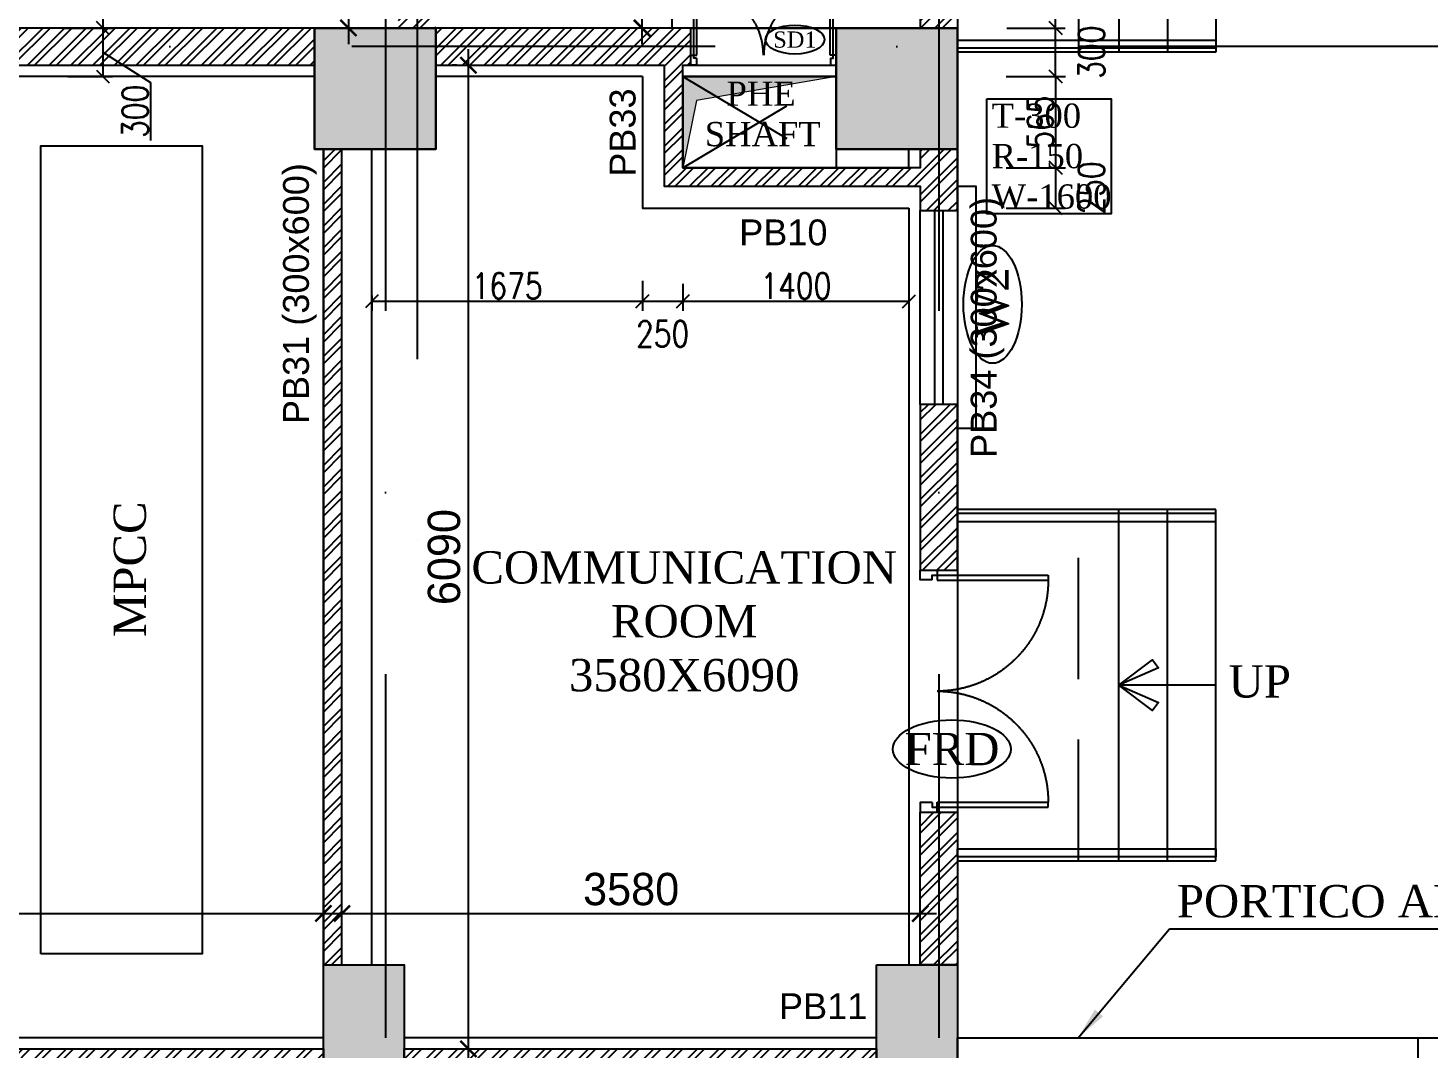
# Model space of a CAD drawing. Header units: millimetres. Extents: x 423806 to 486881, y 1786979 to 1831529.
# Drawn here: x 446377 to 455044, y 1811408 to 1817728 of the extents above; entities that cross this region are included whole.
import ezdxf

# ---------------------------------------------------------------- set-up
doc = ezdxf.new("R2010")
doc.units = ezdxf.units.MM
doc.header["$LTSCALE"] = 150
doc.header["$PDSIZE"] = 0.01
for name, pattern in [('240122--R0_INST_ FLOOR PLANS XREF$0$HIDDEN', [0.375, 0.25, -0.125]), ('DASHDOT', [1, 0.5, -0.25, 0, -0.25]), ('DASHDOTX2', [2, 1, -0.5, 0, -0.5]), ('DASHED', [0.75, 0.5, -0.25]), ('HIDDEN', [0.375, 0.25, -0.125])]:
    doc.linetypes.add(name, pattern=pattern)
doc.layers.get('0').update_dxf_attribs({"lineweight": 13})
for name, color, linetype in [('AD-ABOVE LINE', 4, 'Continuous'), ('AD-COLUMNS', 41, 'Continuous'), ('AD-D&W TAG', 4, 'Continuous'), ('AD-DIM', 7, 'Continuous'), ('AD-DIM_CHECK', 7, 'Continuous'), ('AD-DOORS', 3, 'Continuous'), ('AD-GRID', 251, 'DASHDOTX2'), ('AD-HATCH_LIGHT', 8, 'Continuous'), ('AD-RAILING', 42, 'Continuous'), ('AD-SERVICE DOORS', 34, 'Continuous'), ('AD-SILL', 252, 'Continuous'), ('AD-STAIRCASE', 1, 'Continuous'), ('AD-WALL', 7, 'Continuous'), ('AD-WALL HATCH', 252, 'Continuous'), ('AD-WINDOWS', 5, 'Continuous'), ('PLINES', 4, 'Continuous')]:
    doc.layers.add(name, color=color, linetype=linetype)
for name, color, linetype, lineweight in [('AD-REFERENCE LINE', 253, 'Continuous', 25), ('AD-TEXT', 7, 'Continuous', 25), ('BEAM HIDDEN', 8, 'DASHED', 25), ('BEAMS', 53, 'Continuous', 25), ('COL', 141, 'Continuous', 25), ('DIM', 7, 'Continuous', 13), ('filling', 254, 'Continuous', 0), ('GRID', 8, 'DASHDOT', 9), ('OPEN', 8, 'Continuous', 5), ('TEXT', 7, 'Continuous', 13)]:
    doc.layers.add(name, color=color, linetype=linetype, lineweight=lineweight)
doc.styles.add('240122--R0_INST_ FLOOR PLANS XREF$0$Scale M 200', font='times.ttf', dxfattribs={"height": 200})
doc.styles.add('Arial', font='arial.ttf')
doc.styles.add('RS', font='romans.shx', dxfattribs={"width": 0.8})
doc.dimstyles.new('D100', dxfattribs={"dimtxt": 160, "dimasz": 80, "dimexe": 60, "dimexo": 50, "dimgap": 15, "dimtad": 1, "dimdec": 0, "dimzin": 0, "dimdsep": 46, "dimtxsty": 'RS', "dimblk": 'OBLIQUE', "dimcen": 1, "dimclrd": 33, "dimclre": 33, "dimclrt": 7, "dimadec": 0, "dimazin": 0, "dimtfac": 1, "dimtdec": 0, "dimtmove": 2, "dimatfit": 3, "dimfxl": 125, "dimtolj": 1, "dimtzin": 0, "dimarcsym": 1})
doc.dimstyles.new('Scale 100', dxfattribs={"dimtxt": 200, "dimasz": 100, "dimexe": 100, "dimexo": 100, "dimgap": 50, "dimtad": 1, "dimdec": 0, "dimrnd": 5, "dimzin": 0, "dimdsep": 46, "dimtxsty": 'Standard', "dimblk": 'ARCHTICK', "dimcen": 0, "dimdle": 100, "dimclrd": 252, "dimclre": 252, "dimclrt": 256, "dimadec": 0, "dimazin": 0, "dimtfac": 1, "dimtdec": 0, "dimtofl": 0, "dimtmove": 1, "dimatfit": 3, "dimfxl": 0.18, "dimtolj": 1, "dimtzin": 0, "dimarcsym": 0})

# ---------------------------------------------------------------- blocks, each defined once
blk = doc.blocks.new('_Oblique')
at = {"color": 0, "linetype": 'ByBlock', "lineweight": -2}
blk.add_line((-0.5, -0.5), (0.5, 0.5), dxfattribs=at)
blk = doc.blocks.new('*D122')
at = {"layer": 'Defpoints', "color": 0, "transparency": 16777216}
for p in [(446525.7, 1819327.9), (446737.8, 1817727.9), (446840.8, 1817727.9)]:
    blk.add_point(p, dxfattribs=at)
at = {"layer": 'DIM', "color": 33, "lineweight": -2, "transparency": 16777216}
for p, q in [((446575.7, 1819327.9), (446900.8, 1819327.9)), ((446840.8, 1819327.9), (446840.8, 1817727.9)), ((446787.8, 1817727.9), (446900.8, 1817727.9))]:
    blk.add_line(p, q, dxfattribs=at)
at = {"layer": 'DIM', "color": 33, "lineweight": -2, "transparency": 16777216, "xscale": 80, "yscale": 80, "zscale": 80}
for p, rotation in [((446840.8, 1819327.9), 90), ((446840.8, 1817727.9), 270)]:
    blk.add_blockref('_Oblique', p, dxfattribs=dict(at, rotation=rotation))
at = {"layer": 'DIM', "color": 7, "transparency": 16777216, "insert": (446745.8, 1818527.9), "char_height": 160, "attachment_point": 5, "rotation": 90, "style": 'RS'}
blk.add_mtext('\\A1;1600', dxfattribs=at)
blk = doc.blocks.new('*D123')
at = {"layer": 'Defpoints', "color": 0, "transparency": 16777216}
for p in [(446545.6, 1817727.9), (446573.2, 1817427.9), (446840.8, 1817427.9)]:
    blk.add_point(p, dxfattribs=at)
at = {"layer": 'DIM', "color": 33, "lineweight": -2, "transparency": 16777216}
for p, q in [((446595.6, 1817727.9), (446900.8, 1817727.9)), ((446840.8, 1817727.9), (446840.8, 1817427.9)), ((446840.8, 1817577.9), (447135.7, 1817391.4)), ((446623.2, 1817427.9), (446900.8, 1817427.9)), ((447135.7, 1817391.4), (447135.7, 1817032.3))]:
    blk.add_line(p, q, dxfattribs=at)
at = {"layer": 'DIM', "color": 33, "lineweight": -2, "transparency": 16777216, "xscale": 80, "yscale": 80, "zscale": 80}
for p, rotation in [((446840.8, 1817727.9), 90), ((446840.8, 1817427.9), 270)]:
    blk.add_blockref('_Oblique', p, dxfattribs=dict(at, rotation=rotation))
at = {"layer": 'DIM', "color": 7, "transparency": 16777216, "insert": (447040.7, 1817211.9), "char_height": 160, "attachment_point": 5, "rotation": 90, "style": 'RS'}
blk.add_mtext('\\A1;300', dxfattribs=at)
blk = doc.blocks.new('*D127')
at = {"layer": 'Defpoints', "color": 0, "transparency": 16777216}
for p in [(450181.1, 1816213.3), (448506.1, 1816122.5), (450181.1, 1816036.2)]:
    blk.add_point(p, dxfattribs=at)
at = {"layer": 'DIM', "color": 33, "lineweight": -2, "transparency": 16777216}
for p, q in [((450181.1, 1816163.3), (450181.1, 1815976.2)), ((448506.1, 1816072.5), (448506.1, 1815976.2)), ((448506.1, 1816036.2), (450181.1, 1816036.2))]:
    blk.add_line(p, q, dxfattribs=at)
at = {"layer": 'DIM', "color": 33, "lineweight": -2, "transparency": 16777216, "xscale": 80, "yscale": 80, "zscale": 80, "rotation": 180}
blk.add_blockref('_Oblique', (448506.1, 1816036.2), dxfattribs=at)
at = {"layer": 'DIM', "color": 33, "lineweight": -2, "transparency": 16777216, "xscale": 80, "yscale": 80, "zscale": 80}
blk.add_blockref('_Oblique', (450181.1, 1816036.2), dxfattribs=at)
at = {"layer": 'DIM', "color": 7, "transparency": 16777216, "insert": (449343.6, 1816131.2), "char_height": 160, "attachment_point": 5, "style": 'RS'}
blk.add_mtext('\\A1;1675', dxfattribs=at)
blk = doc.blocks.new('*D128')
at = {"layer": 'Defpoints', "color": 0, "transparency": 16777216}
for p in [(450181.1, 1816213.3), (450431.1, 1816194.7), (450431.1, 1816036.2)]:
    blk.add_point(p, dxfattribs=at)
at = {"layer": 'DIM', "color": 33, "lineweight": -2, "transparency": 16777216}
for p, q in [((450181.1, 1816163.3), (450181.1, 1815976.2)), ((450431.1, 1816144.7), (450431.1, 1815976.2)), ((450181.1, 1816036.2), (450431.1, 1816036.2))]:
    blk.add_line(p, q, dxfattribs=at)
at = {"layer": 'DIM', "color": 33, "lineweight": -2, "transparency": 16777216, "xscale": 80, "yscale": 80, "zscale": 80, "rotation": 180}
blk.add_blockref('_Oblique', (450181.1, 1816036.2), dxfattribs=at)
at = {"layer": 'DIM', "color": 33, "lineweight": -2, "transparency": 16777216, "xscale": 80, "yscale": 80, "zscale": 80}
blk.add_blockref('_Oblique', (450431.1, 1816036.2), dxfattribs=at)
at = {"layer": 'DIM', "color": 7, "transparency": 16777216, "insert": (450306.1, 1815834.5), "char_height": 160, "attachment_point": 5, "style": 'RS'}
blk.add_mtext('\\A1;250', dxfattribs=at)
blk = doc.blocks.new('*D129')
at = {"layer": 'Defpoints', "color": 0, "transparency": 16777216}
for p in [(451831.2, 1816274.9), (450431.1, 1816194.7), (451831.2, 1816036.2)]:
    blk.add_point(p, dxfattribs=at)
at = {"layer": 'DIM', "color": 33, "lineweight": -2, "transparency": 16777216}
for p, q in [((451831.2, 1816224.9), (451831.2, 1815976.2)), ((450431.1, 1816144.7), (450431.1, 1815976.2)), ((450431.1, 1816036.2), (451831.2, 1816036.2))]:
    blk.add_line(p, q, dxfattribs=at)
at = {"layer": 'DIM', "color": 33, "lineweight": -2, "transparency": 16777216, "xscale": 80, "yscale": 80, "zscale": 80, "rotation": 180}
blk.add_blockref('_Oblique', (450431.1, 1816036.2), dxfattribs=at)
at = {"layer": 'DIM', "color": 33, "lineweight": -2, "transparency": 16777216, "xscale": 80, "yscale": 80, "zscale": 80}
blk.add_blockref('_Oblique', (451831.2, 1816036.2), dxfattribs=at)
at = {"layer": 'DIM', "color": 7, "transparency": 16777216, "insert": (451131.2, 1816131.2), "char_height": 160, "attachment_point": 5, "style": 'RS'}
blk.add_mtext('\\A1;1400', dxfattribs=at)
blk = doc.blocks.new('*D130')
at = {"layer": 'Defpoints', "color": 0, "transparency": 16777216}
for p in [(452382.2, 1816862.9), (452739.4, 1816862.9), (452382.2, 1816612.9)]:
    blk.add_point(p, dxfattribs=at)
at = {"layer": 'DIM', "color": 33, "lineweight": -2, "transparency": 16777216}
for p, q in [((452432.2, 1816862.9), (452799.4, 1816862.9)), ((452739.4, 1816612.9), (452739.4, 1816862.9)), ((452432.2, 1816612.9), (452799.4, 1816612.9))]:
    blk.add_line(p, q, dxfattribs=at)
at = {"layer": 'DIM', "color": 33, "lineweight": -2, "transparency": 16777216, "xscale": 80, "yscale": 80, "zscale": 80}
for p, rotation in [((452739.4, 1816862.9), 90), ((452739.4, 1816612.9), 270)]:
    blk.add_blockref('_Oblique', p, dxfattribs=dict(at, rotation=rotation))
at = {"layer": 'DIM', "color": 7, "transparency": 16777216, "insert": (452961.4, 1816737.9), "char_height": 160, "attachment_point": 5, "rotation": 90, "style": 'RS'}
blk.add_mtext('\\A1;250', dxfattribs=at)
blk = doc.blocks.new('*D131')
at = {"layer": 'Defpoints', "color": 0, "transparency": 16777216}
for p in [(452381.9, 1817427.9), (452739.4, 1817427.9), (452382.2, 1816862.9)]:
    blk.add_point(p, dxfattribs=at)
at = {"layer": 'DIM', "color": 33, "lineweight": -2, "transparency": 16777216}
for p, q in [((452431.9, 1817427.9), (452799.4, 1817427.9)), ((452739.4, 1816862.9), (452739.4, 1817427.9)), ((452432.2, 1816862.9), (452799.4, 1816862.9))]:
    blk.add_line(p, q, dxfattribs=at)
at = {"layer": 'DIM', "color": 33, "lineweight": -2, "transparency": 16777216, "xscale": 80, "yscale": 80, "zscale": 80}
for p, rotation in [((452739.4, 1817427.9), 90), ((452739.4, 1816862.9), 270)]:
    blk.add_blockref('_Oblique', p, dxfattribs=dict(at, rotation=rotation))
at = {"layer": 'DIM', "color": 7, "transparency": 16777216, "insert": (452644.4, 1817145.4), "char_height": 160, "attachment_point": 5, "rotation": 90, "style": 'RS'}
blk.add_mtext('\\A1;565', dxfattribs=at)
blk = doc.blocks.new('*D132')
at = {"layer": 'Defpoints', "color": 0, "transparency": 16777216}
for p in [(452387.1, 1817727.9), (452739.1, 1817727.9), (452468.2, 1817427.9)]:
    blk.add_point(p, dxfattribs=at)
at = {"layer": 'DIM', "color": 33, "lineweight": -2, "transparency": 16777216}
for p, q in [((452437.1, 1817727.9), (452799.1, 1817727.9)), ((452739.1, 1817427.9), (452739.1, 1817727.9)), ((452518.2, 1817427.9), (452799.1, 1817427.9))]:
    blk.add_line(p, q, dxfattribs=at)
at = {"layer": 'DIM', "color": 33, "lineweight": -2, "transparency": 16777216, "xscale": 80, "yscale": 80, "zscale": 80}
for p, rotation in [((452739.1, 1817727.9), 90), ((452739.1, 1817427.9), 270)]:
    blk.add_blockref('_Oblique', p, dxfattribs=dict(at, rotation=rotation))
at = {"layer": 'DIM', "color": 7, "transparency": 16777216, "insert": (452961.1, 1817577.9), "char_height": 160, "attachment_point": 5, "rotation": 90, "style": 'RS'}
blk.add_mtext('\\A1;300', dxfattribs=at)
blk = doc.blocks.new('*D133')
at = {"layer": 'Defpoints', "color": 0, "transparency": 16777216}
for p in [(452474.4, 1818977.9), (452739.1, 1818977.9), (452387.1, 1817727.9)]:
    blk.add_point(p, dxfattribs=at)
at = {"layer": 'DIM', "color": 33, "lineweight": -2, "transparency": 16777216}
for p, q in [((452524.4, 1818977.9), (452799.1, 1818977.9)), ((452739.1, 1817727.9), (452739.1, 1818977.9)), ((452437.1, 1817727.9), (452799.1, 1817727.9))]:
    blk.add_line(p, q, dxfattribs=at)
at = {"layer": 'DIM', "color": 33, "lineweight": -2, "transparency": 16777216, "xscale": 80, "yscale": 80, "zscale": 80}
for p, rotation in [((452739.1, 1818977.9), 90), ((452739.1, 1817727.9), 270)]:
    blk.add_blockref('_Oblique', p, dxfattribs=dict(at, rotation=rotation))
at = {"layer": 'DIM', "color": 7, "transparency": 16777216, "insert": (452644.1, 1818352.9), "char_height": 160, "attachment_point": 5, "rotation": 90, "style": 'RS'}
blk.add_mtext('\\A1;1250', dxfattribs=at)
blk = doc.blocks.new('A$Ce04e376f')
at = {"layer": 'filling'}
h = blk.add_hatch(color=254, dxfattribs=at)
h.dxf.hatch_style = 1
h.paths.add_polyline_path([(0, 0), (500, 0), (500, -750), (0, -750)])
h.paths.add_polyline_path([(16020, -7250), (16020, -6500), (16770, -6500), (16770, -7250)])
h.paths.add_polyline_path([(0, -13050), (0, -12550), (750, -12550), (750, -13050)])
h.paths.add_polyline_path([(0, -16425), (0, -15925), (750, -15925), (750, -16425)])
h.paths.add_polyline_path([(10625, -20100), (10625, -19500), (11375, -19500), (11375, -20100)])
h.paths.add_polyline_path([(11125, -30000), (10625, -30000), (10625, -29250), (11125, -29250)])
h = blk.add_hatch(color=254, dxfattribs=at)
h.dxf.hatch_style = 1
h.paths.add_polyline_path([(16675, -29250), (16675, -30000), (16075, -30000), (16075, -29250)])
h.paths.add_polyline_path([(19500.2, -29250), (20000.2, -29250), (20000.2, -30000), (19500.2, -30000)])
h.paths.add_polyline_path([(0, -29250), (500, -29250), (500, -30000), (0, -30000)])
h.paths.add_polyline_path([(15975, -19500), (16575, -19500), (16575, -20250), (15975, -20250)])
h.paths.add_polyline_path([(19500, -19500), (20000, -19500), (20000, -20250), (19500, -20250)])
h.paths.add_polyline_path([(6600, -15675), (7100, -15675), (7100, -16425), (6600, -16425)])
h.paths.add_polyline_path([(6350, -13050), (6350, -12550), (7100, -12550), (7100, -13050)])
h.paths.add_polyline_path([(10625, -13050), (10625, -12550), (11375, -12550), (11375, -13050)])
h.paths.add_polyline_path([(16075, -12300), (16575, -12300), (16575, -13050), (16075, -13050)])
h.paths.add_polyline_path([(19500, -12300), (20000, -12300), (20000, -13050), (19500, -13050)])
h.paths.add_polyline_path([(0, -6500), (500, -6500), (500, -7250), (0, -7250)])
h.paths.add_polyline_path([(6600, -6500), (7100, -6500), (7100, -7250), (6600, -7250)])
h.paths.add_polyline_path([(10625, -6500.4), (11375, -6500.4), (11375, -7250.4), (10625, -7250.4)])
h.paths.add_polyline_path([(19250, -6500), (20000, -6500), (20000, -7250), (19250, -7250)])
h.paths.add_polyline_path([(16020, -750), (16020, 0), (16770, 0), (16770, -750)])
h.paths.add_polyline_path([(19250, -500), (19250, 0), (20000, 0), (20000, -500)])
h.paths.add_polyline_path([(10625, -500.4), (10625, -0.4), (11375, -0.4), (11375, -500.4)])
h.paths.add_polyline_path([(6350.2, -500), (6350.2, 0), (7100.2, 0), (7100.2, -500)])
at = {"layer": 'COL'}
for points in [[(16020, -6500), (16770, -6500), (16770, -7250), (16020, -7250)], [(19250, -6500), (20000, -6500), (20000, -7250), (19250, -7250), (19250, -6500)]]:
    blk.add_lwpolyline(points, close=True, dxfattribs=at)
for points in [[(16075, -12300), (16575, -12300), (16575, -13050), (16075, -13050), (16075, -12300)], [(19500, -12300), (20000, -12300), (20000, -13050), (19500, -13050), (19500, -12300)]]:
    blk.add_lwpolyline(points, dxfattribs=at)
blk = doc.blocks.new('_ArchTick')
at = {"color": 0, "linetype": 'ByBlock', "const_width": 0.15}
blk.add_lwpolyline([(-0.5, -0.5), (0.5, 0.5)], dxfattribs=at)
blk = doc.blocks.new('*D290')
at = {"layer": 'AD-DIM_CHECK', "color": 252, "lineweight": -2, "transparency": 16777216}
for p, q in [((442011.1, 1811507.9), (442011.1, 1812346.7)), ((448206.1, 1812027.9), (448206.1, 1812346.7)), ((441911.1, 1812246.7), (448306.1, 1812246.7))]:
    blk.add_line(p, q, dxfattribs=at)
at = {"layer": 'Defpoints', "color": 0, "transparency": 16777216}
for p in [(448206.1, 1812246.7), (448206.1, 1811927.9), (442011.1, 1811407.9)]:
    blk.add_point(p, dxfattribs=at)
at = {"layer": 'AD-DIM_CHECK', "color": 252, "lineweight": -2, "transparency": 16777216, "xscale": 100, "yscale": 100, "zscale": 100, "rotation": 180}
blk.add_blockref('_ArchTick', (442011.1, 1812246.7), dxfattribs=at)
at = {"layer": 'AD-DIM_CHECK', "color": 252, "lineweight": -2, "transparency": 16777216, "xscale": 100, "yscale": 100, "zscale": 100}
blk.add_blockref('_ArchTick', (448206.1, 1812246.7), dxfattribs=at)
at = {"layer": 'AD-DIM_CHECK', "transparency": 16777216, "insert": (445108.6, 1812396.7), "char_height": 200, "attachment_point": 5}
blk.add_mtext('\\A1;6195', dxfattribs=at)
blk = doc.blocks.new('*D294')
at = {"layer": 'AD-DIM_CHECK', "color": 252, "lineweight": -2, "transparency": 16777216}
for p, q in [((450178.4, 1819327.9), (450178.4, 1817627.9)), ((450301.1, 1819227.9), (450078.4, 1819227.9)), ((450301.1, 1817727.9), (450078.4, 1817727.9))]:
    blk.add_line(p, q, dxfattribs=at)
at = {"layer": 'Defpoints', "color": 0, "transparency": 16777216}
for p in [(450401.1, 1819227.9), (450178.4, 1817727.9), (450401.1, 1817727.9)]:
    blk.add_point(p, dxfattribs=at)
at = {"layer": 'AD-DIM_CHECK', "color": 252, "lineweight": -2, "transparency": 16777216, "xscale": 100, "yscale": 100, "zscale": 100}
for p, rotation in [((450178.4, 1819227.9), 90), ((450178.4, 1817727.9), 270)]:
    blk.add_blockref('_ArchTick', p, dxfattribs=dict(at, rotation=rotation))
at = {"layer": 'AD-DIM_CHECK', "transparency": 16777216, "insert": (450028.4, 1818477.9), "char_height": 200, "attachment_point": 5, "rotation": 90}
blk.add_mtext('\\A1;1500', dxfattribs=at)
blk = doc.blocks.new('*D303')
at = {"layer": 'AD-DIM_CHECK', "color": 252, "lineweight": -2, "transparency": 16777216}
for p, q in [((448361.0017, 1819427.902), (448361.0017, 1817627.902)), ((448571.131, 1819327.902), (448261.0017, 1819327.902)), ((448481.131, 1817727.902), (448261.0017, 1817727.902))]:
    blk.add_line(p, q, dxfattribs=at)
at = {"layer": 'Defpoints', "color": 0, "transparency": 16777216}
for p in [(448671.131, 1819327.902), (448361.0017, 1817727.902), (448581.131, 1817727.902)]:
    blk.add_point(p, dxfattribs=at)
at = {"layer": 'AD-DIM_CHECK', "color": 252, "lineweight": -2, "transparency": 16777216, "xscale": 100, "yscale": 100, "zscale": 100}
for p, rotation in [((448361.0017, 1819327.902), 90), ((448361.0017, 1817727.902), 270)]:
    blk.add_blockref('_ArchTick', p, dxfattribs=dict(at, rotation=rotation))
at = {"layer": 'AD-DIM_CHECK', "transparency": 16777216, "insert": (448211.0017, 1818527.902), "char_height": 200, "attachment_point": 5, "rotation": 90}
blk.add_mtext('\\A1;1600', dxfattribs=at)
blk = doc.blocks.new('A$Caecd233a')
at = {"layer": 'AD-REFERENCE LINE', "ltscale": 20}
blk.add_lwpolyline([(-150, 230), (-150, 345), (1350, 345), (1350, 230)], dxfattribs=at)
at = {"layer": 'AD-SILL'}
for p, q in [((0, 230), (1200, 230)), ((1200, 0), (0, 0))]:
    blk.add_line(p, q, dxfattribs=at)
at = {"layer": 'AD-WINDOWS'}
for p, q in [((0, 140), (1200, 140)), ((1200, 90), (0, 90))]:
    blk.add_line(p, q, dxfattribs=at)
blk = doc.blocks.new('A$Cb9123678')
at = {"layer": 'AD-D&W TAG'}
blk.add_ellipse((0, 0), major_axis=(-365, 0), ratio=0.493341, dxfattribs=at)
at = {"layer": 'AD-D&W TAG', "transparency": 33554687, "insert": (-152.3, 100.2), "char_height": 200, "width": 326.874, "attachment_point": 1, "style": '240122--R0_INST_ FLOOR PLANS XREF$0$Scale M 200'}
blk.add_mtext('\\A1;\\pxqc;W2', dxfattribs=at)
blk = doc.blocks.new('A$C58b69e9c')
at = {"layer": 'AD-D&W TAG'}
blk.add_ellipse((0, 0), major_axis=(-365, 0), ratio=0.493341, dxfattribs=at)
at = {"layer": 'AD-D&W TAG', "transparency": 33554687, "insert": (-162.2, 100.2), "char_height": 200, "width": 326.874, "attachment_point": 1, "style": '240122--R0_INST_ FLOOR PLANS XREF$0$Scale M 200'}
blk.add_mtext('\\A1;\\pxqc;FRD', dxfattribs=at)
blk = doc.blocks.new('A$C78372269')
at = {"layer": 'AD-DOORS'}
for p, q in [((31.5, 73.5), (31.5, 792)), ((31.5, 792), (63, 792)), ((63, 105), (63, 792)), ((1437, 105), (1437, 792)), ((1468.5, 792), (1437, 792)), ((1468.5, 73.5), (1468.5, 792)), ((31.5, 105), (63, 105)), ((1468.5, 105), (1437, 105))]:
    blk.add_line(p, q, dxfattribs=at)
for points in [[(0, 105), (31.5, 105)], [(60.4, 73.5), (60.4, 0), (0, 0), (0, 105)], [(60.4, 73.5), (31.5, 73.5), (31.5, 105)], [(1439.6, 73.5), (1439.6, 0), (1500, 0), (1500, 105)], [(1439.6, 73.5), (1468.5, 73.5), (1468.5, 105)], [(1500, 105), (1468.5, 105)]]:
    blk.add_lwpolyline(points, dxfattribs=at)
at = {"layer": 'AD-DOORS', "linetype": '240122--R0_INST_ FLOOR PLANS XREF$0$HIDDEN', "ltscale": 350}
for centre, start, end in [((63, 105), 0, 90), ((1437, 105), 90, 180)]:
    blk.add_arc(centre, 687, start, end, dxfattribs=at)
blk = doc.blocks.new('*D369')
at = {"layer": 'AD-DIM', "color": 252, "lineweight": -2, "ltscale": 25, "transparency": 16777216}
for p, q in [((448321.1, 1812027.9), (448321.1, 1812346.7)), ((451901.1, 1812027.9), (451901.1, 1812346.7)), ((448221.1, 1812246.7), (452001.1, 1812246.7))]:
    blk.add_line(p, q, dxfattribs=at)
at = {"layer": 'Defpoints', "color": 0, "ltscale": 25, "transparency": 16777216}
for p in [(451901.1, 1812246.7), (448321.1, 1811927.9), (451901.1, 1811927.9)]:
    blk.add_point(p, dxfattribs=at)
at = {"layer": 'AD-DIM', "color": 252, "lineweight": -2, "ltscale": 25, "transparency": 16777216, "xscale": 100, "yscale": 100, "zscale": 100, "rotation": 180}
blk.add_blockref('_ArchTick', (448321.1, 1812246.7), dxfattribs=at)
at = {"layer": 'AD-DIM', "color": 252, "lineweight": -2, "ltscale": 25, "transparency": 16777216, "xscale": 100, "yscale": 100, "zscale": 100}
blk.add_blockref('_ArchTick', (451901.1, 1812246.7), dxfattribs=at)
at = {"layer": 'AD-DIM', "ltscale": 25, "transparency": 16777216, "insert": (450111.1, 1812396.7), "char_height": 200, "attachment_point": 5}
blk.add_mtext('\\A1;3580', dxfattribs=at)
blk = doc.blocks.new('*D362')
at = {"layer": 'AD-DIM', "color": 252, "lineweight": -2, "ltscale": 25, "transparency": 16777216}
for p, q in [((449103.7, 1811307.9), (449103.7, 1817597.9)), ((449032.7, 1817497.9), (449003.7, 1817497.9)), ((449037.7, 1811407.9), (449203.7, 1811407.9))]:
    blk.add_line(p, q, dxfattribs=at)
at = {"layer": 'Defpoints', "color": 0, "ltscale": 25, "transparency": 16777216}
for p in [(449103.7, 1817497.9), (449132.7, 1817497.9), (448937.7, 1811407.9)]:
    blk.add_point(p, dxfattribs=at)
at = {"layer": 'AD-DIM', "color": 252, "lineweight": -2, "ltscale": 25, "transparency": 16777216, "xscale": 100, "yscale": 100, "zscale": 100}
for p, rotation in [((449103.7, 1817497.9), 90), ((449103.7, 1811407.9), 270)]:
    blk.add_blockref('_ArchTick', p, dxfattribs=dict(at, rotation=rotation))
at = {"layer": 'AD-DIM', "ltscale": 25, "transparency": 16777216, "insert": (448953.7, 1814452.9), "char_height": 200, "attachment_point": 5, "rotation": 90}
blk.add_mtext('\\A1;6090', dxfattribs=at)
blk = doc.blocks.new('A$Cb7150baa')
at = {"layer": 'AD-DOORS'}
for p, q in [((18.4, 43), (18.4, 473.4)), ((18.4, 473.4), (36.8, 473.4)), ((36.8, 61.4), (36.8, 473.4)), ((863.2, 61.4), (863.2, 473.4)), ((881.6, 473.4), (863.2, 473.4)), ((881.6, 43), (881.6, 473.4)), ((18.4, 61.4), (36.8, 61.4)), ((881.6, 61.4), (863.2, 61.4))]:
    blk.add_line(p, q, dxfattribs=at)
for points in [[(0, 61.4), (18.4, 61.4)], [(35.3, 43), (35.3, 0), (0, 0), (0, 61.4)], [(35.3, 43), (18.4, 43), (18.4, 61.4)], [(864.7, 43), (864.7, 0), (900, 0), (900, 61.4)], [(864.7, 43), (881.6, 43), (881.6, 61.4)], [(900, 61.4), (881.6, 61.4)]]:
    blk.add_lwpolyline(points, dxfattribs=at)
at = {"layer": 'AD-DOORS', "linetype": '240122--R0_INST_ FLOOR PLANS XREF$0$HIDDEN', "ltscale": 350}
for centre, start, end in [((36.8, 61.4), 360, 90), ((863.2, 61.4), 90, 180)]:
    blk.add_arc(centre, 412, start, end, dxfattribs=at)
blk = doc.blocks.new('A$Cb643631e')
at = {"layer": 'AD-D&W TAG'}
blk.add_ellipse((0, 0), major_axis=(-182.5, 0), ratio=0.493341, dxfattribs=at)
at = {"layer": 'AD-D&W TAG', "transparency": 33554687, "insert": (-135.6, 50.1), "char_height": 100, "width": 270.07, "attachment_point": 1, "style": '240122--R0_INST_ FLOOR PLANS XREF$0$Scale M 200'}
blk.add_mtext('\\A1;\\pxqc;SD1', dxfattribs=at)

msp = doc.modelspace()

# ---------------------------------------------------------------- hatches: boundary and pattern name
at = {"layer": 'AD-HATCH_LIGHT'}
h = msp.add_hatch(color=256, dxfattribs=at)
h.dxf.hatch_style = 1
h.paths.add_polyline_path([(448901.1, 1817727.9), (448151.1, 1817727.9), (448151.1, 1816977.9), (448901.1, 1816977.9)])
h = msp.add_hatch(color=256, dxfattribs=at)
h.dxf.hatch_style = 1
h.paths.add_polyline_path([(452131.1, 1817727.9), (451381.1, 1817727.9), (451381.1, 1816977.9), (452131.1, 1816977.9)])
h = msp.add_hatch(color=256, dxfattribs=at)
h.dxf.hatch_style = 1
h.paths.add_polyline_path([(448206.1, 1811927.9), (448706.1, 1811927.9), (448706.1, 1811177.9), (448206.1, 1811177.9)])
h = msp.add_hatch(color=256, dxfattribs=at)
h.dxf.hatch_style = 1
h.paths.add_polyline_path([(451631.1, 1811927.9), (452131.1, 1811927.9), (452131.1, 1811177.9), (451631.1, 1811177.9)])
at = {"layer": 'AD-WALL HATCH', "transparency": 33554687}
h = msp.add_hatch(dxfattribs=at)
h.set_pattern_fill('ANSI32', color=256, scale=10)
h.set_pattern_definition([(45, (415131.13, 1744227.9), (-67.35192, 67.35192), []), (45, (415176.03, 1744227.9), (-67.35192, 67.35192), [])])
h.paths.add_polyline_path([(451901.1, 1795527.9), (452131.1, 1795527.9), (452131.1, 1794977.9), (451291.8, 1794977.9), (451291.8, 1795207.9), (451901.1, 1795207.9)])
h.paths.add_polyline_path([(448321.1, 1811927.9), (448321.1, 1816977.9), (448206.1, 1816977.9), (448206.1, 1811927.9)])
h.paths.add_polyline_path([(439001.1, 1811677.9), (439231.1, 1811677.9), (439231.1, 1812027.9), (439506.1, 1812027.9), (439506.1, 1812257.9), (439001.1, 1812257.9)])
h.paths.add_polyline_path([(439001.1, 1823727.9), (439001.1, 1819327.9), (442501.1, 1819327.9), (442501.1, 1820182.9), (442271.1, 1820182.9), (442271.1, 1819557.9), (441071.1, 1819557.9), (441071.1, 1820157.9), (440956.1, 1820157.9), (440956.1, 1819557.9), (439231.1, 1819557.9), (439231.1, 1823727.9)])
h.paths.add_polyline_path([(441471.1, 1823997.9), (439831.3, 1823997.9), (439831.3, 1824227.9), (441471.1, 1824227.9)])
h.paths.add_polyline_path([(448706.1, 1799227.9), (448906.1, 1799227.9), (448906.1, 1799342.9), (448706.1, 1799342.9), (448706.1, 1802177.9), (448591.1, 1802177.9), (448591.1, 1794977.9), (449291.8, 1794977.9), (449291.8, 1795207.9), (448706.1, 1795207.9)])
h.paths.add_polyline_path([(452131.1, 1798527.9), (452131.1, 1803977.9), (451901.1, 1803977.9), (451901.1, 1799342.9), (450906.1, 1799342.9), (450906.1, 1799227.9), (451901.1, 1799227.9), (451901.1, 1798527.9)])
h.paths.add_polyline_path([(451901.1, 1811177.9), (452131.1, 1811177.9), (452131.1, 1810427.9), (451901.1, 1810427.9)])
h.paths.add_polyline_path([(451901.1, 1814372.9), (452131.1, 1814372.9), (452131.1, 1815397.9), (451901.1, 1815397.9)])
h.paths.add_polyline_path([(438581.1, 1809177.9), (439231.1, 1809177.9), (439231.1, 1808552.9), (439116.1, 1808552.9), (439116.1, 1809062.9), (438581.1, 1809062.9)])
h.paths.add_polyline_path([(446146.1, 1820752.9), (446146.1, 1819557.9), (446296.1, 1819557.9), (446296.1, 1819327.9), (446031.1, 1819327.9), (446031.1, 1820752.9), (445731.1, 1820752.9), (445731.1, 1820867.9), (446431.1, 1820867.9), (446431.1, 1821767.9), (444931.1, 1821767.9), (444931.1, 1820752.9), (444701.1, 1820752.9), (444701.1, 1821367.9), (444551.1, 1821367.9), (444551.1, 1821597.9), (444701.1, 1821597.9), (444701.1, 1823997.9), (444403.6, 1823997.9), (444403.6, 1824227.9), (446951.1, 1824227.9), (446951.1, 1823997.9), (444931.1, 1823997.9), (444931.1, 1821882.9), (446546.1, 1821882.9), (446546.1, 1820752.9)])
h.paths.add_polyline_path([(451901.1, 1812872.9), (452131.1, 1812872.9), (452131.1, 1811927.9), (451901.1, 1811927.9)])
h.paths.add_polyline_path([(448706.1, 1804727.9), (448906.1, 1804727.9), (448906.1, 1804497.9), (448706.1, 1804497.9)])
h.paths.add_polyline_path([(442871.1, 1801232.9), (442871.1, 1796107.9), (442756.1, 1796107.9), (442756.1, 1801232.9)])
h.paths.add_polyline_path([(450106.1, 1804497.9), (451631.1, 1804497.9), (451631.1, 1804727.9), (451231.1, 1804727.9), (451231.1, 1805065.4), (451001.1, 1805065.4), (451001.1, 1804727.9), (450106.1, 1804727.9)])
h.paths.add_polyline_path([(451901.1, 1809227.9), (452131.1, 1809227.9), (452131.1, 1807802.9), (451231.1, 1807802.9), (451231.1, 1807465.4), (451001.1, 1807465.4), (451001.1, 1808032.9), (451901.1, 1808032.9)])
h.paths.add_polyline_path([(436326.1, 1802997.9), (436326.1, 1803097.9), (436556.1, 1803097.9), (436556.1, 1802512.9), (436326.1, 1802512.9), (436326.1, 1802882.9), (432361.1, 1802882.9), (432361.1, 1800247.9), (432131.1, 1800247.9), (432131.1, 1803227.9), (432361.1, 1803227.9), (432361.1, 1802997.9), (434945.2, 1802997.9), (434945.2, 1803097.9), (435175.2, 1803097.9), (435175.2, 1802997.9)])
h.paths.add_polyline_path([(436326.1, 1794607.9), (436556.1, 1794607.9), (436556.1, 1794457.9), (436326.1, 1794457.9)])
h.paths.add_polyline_path([(448591.1, 1803977.9), (448706.1, 1803977.9), (448706.1, 1803377.9), (448591.1, 1803377.9)])
h.paths.add_polyline_path([(432131.1, 1807802.9), (432361.1, 1807802.9), (432361.1, 1806865.4), (432131.1, 1806865.4)])
h.paths.add_polyline_path([(443506.1, 1817727.9), (443706.1, 1817727.9), (443706.1, 1817497.9), (443506.1, 1817497.9)])
h.paths.add_polyline_path([(447296.1, 1819327.9), (448671.1, 1819327.9), (448671.1, 1818877.9), (448901.1, 1818877.9), (448901.1, 1823477.9), (448671.1, 1823477.9), (448671.1, 1821417.9), (447901.1, 1821417.9), (447901.1, 1821302.9), (448671.1, 1821302.9), (448671.1, 1819442.9), (447296.1, 1819442.9)])
h.paths.add_polyline_path([(443506.1, 1804727.9), (448106.1, 1804727.9), (448106.1, 1804612.9), (443506.1, 1804612.9)])
h.paths.add_polyline_path([(439231.1, 1804727.9), (442756.1, 1804727.9), (442756.1, 1804612.9), (439231.1, 1804612.9)])
h.paths.add_polyline_path([(445606.1, 1794457.9), (448206.1, 1794457.9), (448206.1, 1794227.9), (445606.1, 1794227.9)])
h.paths.add_polyline_path([(441306.1, 1794457.9), (442756.1, 1794457.9), (442756.1, 1794227.9), (441306.1, 1794227.9)])
h.paths.add_polyline_path([(438381.3, 1794457.9), (438481.3, 1794457.9), (438481.3, 1794227.9), (438381.3, 1794227.9)])
h.paths.add_polyline_path([(432131.1, 1796227.9), (432361.1, 1796227.9), (432361.1, 1794977.9), (432131.1, 1794977.9)])
h.paths.add_polyline_path([(432131.1, 1803827.9), (432361.1, 1803827.9), (432361.1, 1803977.9), (432131.1, 1803977.9)])
h.paths.add_polyline_path([(432131.1, 1805665.4), (432361.1, 1805665.4), (432361.1, 1804727.9), (432131.1, 1804727.9)])
h.paths.add_polyline_path([(451901.1, 1817727.9), (452131.1, 1817727.9), (452131.1, 1817877.9), (451901.1, 1817877.9)])
h.paths.add_polyline_path([(448901.1, 1817727.9), (448901.1, 1817497.9), (450316.1, 1817497.9), (450316.1, 1816747.9), (451901.1, 1816747.9), (451901.1, 1816597.9), (452131.1, 1816597.9), (452131.1, 1816977.9), (451901.1, 1816977.9), (451901.1, 1816862.9), (450431.1, 1816862.9), (450431.1, 1817497.9), (450481.1, 1817497.9), (450481.1, 1817727.9)])
h.paths.add_polyline_path([(448901.1, 1817727.9), (448901.1, 1817877.9), (448671.1, 1817877.9), (448671.1, 1817727.9)])
h.paths.add_polyline_path([(443503.7, 1811407.9), (448206.1, 1811407.9), (448206.1, 1811177.9), (443503.7, 1811177.9)])
h.paths.add_polyline_path([(448706.1, 1811407.9), (451631.1, 1811407.9), (451631.1, 1811177.9), (448706.1, 1811177.9)])
h.paths.add_polyline_path([(445206.1, 1817497.9), (448151.1, 1817497.9), (448151.1, 1817727.9), (445206.1, 1817727.9)])
h.paths.add_polyline_path([(448901.1, 1824227.9), (449541.1, 1824227.9), (449541.1, 1823997.9), (448901.1, 1823997.9)])
h.paths.add_polyline_path([(450741.1, 1823997.9), (451381.1, 1823997.9), (451381.1, 1824227.9), (450741.1, 1824227.9)])
h.paths.add_polyline_path([(452131.1, 1818877.9), (452131.1, 1823727.9), (451901.1, 1823727.9), (451901.1, 1818877.9)])
h.paths.add_polyline_path([(443803.6, 1824227.9), (443506.1, 1824227.9), (443506.1, 1823997.9), (443803.6, 1823997.9)])
h.paths.add_polyline_path([(442271.1, 1823997.9), (442071.1, 1823997.9), (442071.1, 1824227.9), (442756.1, 1824227.9), (442756.1, 1823997.9), (442501.1, 1823997.9), (442501.1, 1821597.9), (443351.1, 1821597.9), (443351.1, 1821482.9), (442501.1, 1821482.9), (442501.1, 1821182.9), (442271.1, 1821182.9)])
h.paths.add_polyline_path([(434181.3, 1794457.9), (432631.1, 1794457.9), (432631.1, 1794227.9), (434181.3, 1794227.9)])
h.paths.add_polyline_path([(432131.1, 1799047.9), (432361.1, 1799047.9), (432361.1, 1797727.9), (432131.1, 1797727.9)])
h.paths.add_polyline_path([(432631.1, 1824227.9), (434031.1, 1824227.9), (434031.1, 1823997.9), (432631.1, 1823997.9)])
h.paths.add_polyline_path([(439231.1, 1794227.9), (439231.1, 1794457.9), (439506.1, 1794457.9), (439506.1, 1794227.9)])
h.paths.add_polyline_path([(436581.3, 1794227.9), (436581.3, 1794457.9), (435981.3, 1794457.9), (435981.3, 1794227.9)])
h.paths.add_polyline_path([(443256.1, 1794227.9), (443806.1, 1794227.9), (443806.1, 1794457.9), (443256.1, 1794457.9)])
h.paths.add_polyline_path([(436556.1, 1801012.9), (436556.1, 1796107.9), (436441.1, 1796107.9), (436441.1, 1801012.9)])
h.paths.add_polyline_path([(441781.1, 1817727.9), (441781.1, 1812257.9), (441506.1, 1812257.9), (441506.1, 1812027.9), (441781.1, 1812027.9), (441781.1, 1811177.9), (442753.7, 1811177.9), (442753.7, 1811407.9), (442011.1, 1811407.9), (442011.1, 1817497.9), (442756.1, 1817497.9), (442756.1, 1817727.9)])
h.paths.add_polyline_path([(435175.2, 1804497.9), (436441.1, 1804497.9), (436441.1, 1803897.9), (436556.1, 1803897.9), (436556.1, 1804497.9), (438481.3, 1804497.9), (438481.3, 1804727.9), (432881.1, 1804727.9), (432881.1, 1804497.9), (435060.2, 1804497.9), (435060.2, 1803897.9), (435175.2, 1803897.9)])
h.paths.add_polyline_path([(435136.1, 1810677.9), (435136.1, 1811177.9), (438481.1, 1811177.9), (438481.1, 1811407.9), (432881.1, 1811407.9), (432881.1, 1811177.9), (434906.1, 1811177.9), (434906.1, 1810677.9)])
h.paths.add_polyline_path([(432581.1, 1808302.9), (432811.1, 1808302.9), (432811.1, 1811177.9), (432581.1, 1811177.9)])
h.paths.add_polyline_path([(437133.6, 1809062.9), (437416.1, 1809062.9), (437416.1, 1808032.9), (436333.6, 1808032.9), (436333.6, 1809062.9), (436533.6, 1809062.9), (436533.6, 1809177.9), (435936.1, 1809177.9), (435936.1, 1809062.9), (436218.6, 1809062.9), (436218.6, 1808032.9), (435136.1, 1808032.9), (435136.1, 1809062.9), (435336.1, 1809062.9), (435336.1, 1809177.9), (435136.1, 1809177.9), (435136.1, 1809677.9), (434906.1, 1809677.9), (434906.1, 1808032.9), (432881.1, 1808032.9), (432881.1, 1807802.9), (438731.1, 1807802.9), (438731.1, 1808032.9), (437531.1, 1808032.9), (437531.1, 1809062.9), (437681.1, 1809062.9), (437681.1, 1809177.9), (437133.6, 1809177.9)])
at = {"layer": 'OPEN'}
h = msp.add_hatch(color=254, dxfattribs=at)
h.dxf.hatch_style = 1
h.paths.add_polyline_path([(450431.1, 1816862.9), (450431.1, 1817427.9), (451381.1, 1817427.9), (450515.4, 1817279.2)])

# ---------------------------------------------------------------- linework, layer by layer
at = {"layer": 'AD-ABOVE LINE', "linetype": 'HIDDEN', "ltscale": 20}
for points in [[(452131.1, 1819177.9), (452881.1, 1819177.9), (452881.1, 1817577.9), (452131.1, 1817577.9)], [(452131.1, 1812572.9), (452881.1, 1812572.9), (452881.1, 1814747.8), (452131.1, 1814747.8)], [(452131.1, 1811477.9), (455131.1, 1811477.9), (455131.1, 1804427.9), (452131.1, 1804427.9)]]:
    msp.add_lwpolyline(points, dxfattribs=at)
at = {"layer": 'AD-COLUMNS'}
for points in [[(448901.1, 1817727.9), (448151.1, 1817727.9), (448151.1, 1816977.9), (448901.1, 1816977.9), (448901.1, 1817727.9)], [(452131.1, 1817727.9), (451381.1, 1817727.9), (451381.1, 1816977.9), (452131.1, 1816977.9), (452131.1, 1817727.9)], [(448206.1, 1811927.9), (448706.1, 1811927.9), (448706.1, 1811177.9), (448206.1, 1811177.9), (448206.1, 1811927.9)], [(451631.1, 1811927.9), (452131.1, 1811927.9), (452131.1, 1811177.9), (451631.1, 1811177.9), (451631.1, 1811927.9)]]:
    msp.add_lwpolyline(points, dxfattribs=at)
at = {"layer": 'AD-GRID', "lineweight": 25, "ltscale": 15}
for p, q in [((448591.1, 1827227.9), (448591.1, 1792227.9)), ((452016.1, 1827227.9), (452016.1, 1792227.9)), ((455131.3, 1817612.9), (429131.1, 1817612.9))]:
    msp.add_line(p, q, dxfattribs=at)
msp.add_lwpolyline([(449386.1, 1827227.9), (449386.1, 1826927.9), (448786.1, 1826927.9), (448786.1, 1813506.2)], dxfattribs=at)
at = {"layer": 'AD-RAILING'}
for points in [[(453731.1, 1817652.8), (453731.1, 1817602.9), (452131.1, 1817602.9), (452131.1, 1817652.8)], [(453731.1, 1814672.9), (453731.1, 1814722.8), (452131.1, 1814722.8), (452131.1, 1814672.9)], [(453731.1, 1812647.8), (453731.1, 1812597.9), (452131.1, 1812597.9), (452131.1, 1812647.8)]]:
    msp.add_lwpolyline(points, close=True, dxfattribs=at)
at = {"layer": 'AD-REFERENCE LINE', "linetype": 'HIDDEN', "ltscale": 20}
for points in [[(450431.1, 1817427.9), (451381.1, 1816862.9)], [(450431.1, 1816862.9), (451381.1, 1817427.9)], [(451381.1, 1816977.9), (451381.1, 1816862.9)]]:
    msp.add_lwpolyline(points, dxfattribs=at)
at = {"layer": 'AD-REFERENCE LINE'}
msp.add_lwpolyline([(454981.1, 1807917.9), (452631.1, 1807917.9), (452631.1, 1808602.9), (452131.1, 1808602.9), (452131.1, 1811477.9), (454981.1, 1811477.9)], close=True, dxfattribs=at)
at = {"layer": 'AD-SERVICE DOORS', "ltscale": 25}
msp.add_lwpolyline([(446456.1, 1811997.9), (446456.1, 1816997.9), (447456.1, 1816997.9), (447456.1, 1811997.9)], close=True, dxfattribs=at)
at = {"layer": 'AD-SILL'}
for points in [[(450481.1, 1817727.9), (451381.1, 1817727.9)], [(450481.1, 1817497.9), (451381.1, 1817497.9)], [(450431.1, 1817427.9), (451381.1, 1817427.9)]]:
    msp.add_lwpolyline(points, dxfattribs=at)
at = {"layer": 'AD-STAIRCASE'}
for points in [[(453131.1, 1819177.9), (453131.1, 1817577.9)], [(453431.1, 1819177.9), (453431.1, 1817577.9)], [(453731.1, 1819177.9), (453731.1, 1817577.9)], [(453731.1, 1817577.9), (452131.1, 1817577.9)], [(453731.1, 1814747.8), (452131.1, 1814747.8)], [(453131.1, 1812572.9), (453131.1, 1814747.8)], [(453431.1, 1812572.9), (453431.1, 1814747.8)], [(453731.1, 1812572.9), (453731.1, 1814747.8)], [(452131.1, 1812572.9), (453731.1, 1812572.9)]]:
    msp.add_lwpolyline(points, dxfattribs=at)
at = {"layer": 'AD-TEXT', "transparency": 33554687}
msp.add_lwpolyline([(452312.8, 1817290.1), (453082.1, 1817290.1), (453082.1, 1816576.7), (452312.8, 1816576.7)], close=True, dxfattribs=at)
msp.add_lwpolyline([(453731.1, 1813660.4), (453131.1, 1813660.4), (453339.3, 1813817.1), (453376.3, 1813767.8), (453131.1, 1813660.4), (453376.3, 1813552.9), (453339.3, 1813503.6), (453131.1, 1813660.4)], dxfattribs=at)
at = {"layer": 'AD-WALL'}
for points in [[(445206.1, 1817497.9), (448151.1, 1817497.9), (448151.1, 1817727.9), (445206.1, 1817727.9)], [(448901.1, 1817727.9), (448901.1, 1817497.9), (450316.1, 1817497.9), (450316.1, 1816747.9), (451901.1, 1816747.9), (451901.1, 1816597.9), (452131.1, 1816597.9), (452131.1, 1816977.9), (451901.1, 1816977.9), (451901.1, 1816862.9), (450431.1, 1816862.9), (450431.1, 1817497.9), (450481.1, 1817497.9), (450481.1, 1817727.9)], [(448321.1, 1811927.9), (448321.1, 1816977.9), (448206.1, 1816977.9), (448206.1, 1811927.9)], [(451901.1, 1814372.9), (452131.1, 1814372.9), (452131.1, 1815397.9), (451901.1, 1815397.9)], [(451901.1, 1812872.9), (452131.1, 1812872.9), (452131.1, 1811927.9), (451901.1, 1811927.9)], [(443503.7, 1811407.9), (448206.1, 1811407.9), (448206.1, 1811177.9), (443503.7, 1811177.9)], [(448706.1, 1811407.9), (451631.1, 1811407.9), (451631.1, 1811177.9), (448706.1, 1811177.9)]]:
    msp.add_lwpolyline(points, close=True, dxfattribs=at)
at = {"layer": 'BEAM HIDDEN', "ltscale": 5}
msp.add_lwpolyline([(450366.1, 1817727.9), (450366.1, 1819127.9)], dxfattribs=at)
at = {"layer": 'BEAMS', "color": 2}
for p, q in [((452131.1, 1823727.9), (452131.2, 1817727.9)), ((451901.2, 1818977.9), (451901.2, 1817727.9))]:
    msp.add_line(p, q, dxfattribs=at)
at = {"layer": 'BEAMS'}
for p, q in [((448151.1, 1817727.9), (443506.1, 1817727.9)), ((451381.1, 1817727.9), (448901.1, 1817727.9)), ((448151.1, 1817427.9), (443506.1, 1817427.9)), ((450181.1, 1817427.9), (448901.1, 1817427.9)), ((451381.1, 1817427.9), (450431.1, 1817427.9)), ((448206.1, 1811927.9), (448206.1, 1816977.9)), ((448506.1, 1811927.9), (448506.1, 1816977.9)), ((451831.2, 1816862.9), (451831.2, 1816977.9)), ((452131.1, 1816977.9), (452131.2, 1811927.9)), ((451831.2, 1816612.9), (451831.2, 1811927.9)), ((448206.1, 1811477.9), (443503.7, 1811477.9)), ((451631.1, 1811477.9), (448706.1, 1811477.9))]:
    msp.add_line(p, q, dxfattribs=at)
at = {"layer": 'BEAMS', "color": 1}
for points in [[(450181.1, 1817427.9), (450181.1, 1816612.9), (451831.2, 1816612.9)], [(450431.1, 1817427.9), (450431.1, 1816862.9), (451381.1, 1816862.9)], [(451381.1, 1816977.9), (451381.1, 1816862.9)], [(451831.2, 1816997.9), (451831.2, 1816997.9)], [(451381.1, 1816862.9), (451831.2, 1816862.9)]]:
    msp.add_lwpolyline(points, dxfattribs=at)
at = {"layer": 'OPEN', "color": 1}
msp.add_lwpolyline([(450431.1, 1816862.9), (450431.1, 1817427.9), (451381.1, 1817427.9), (450515.4, 1817279.2), (450431.1, 1816862.9)], dxfattribs=at)

# ---------------------------------------------------------------- block references
at = {"xscale": -1, "rotation": 270}
msp.add_blockref('A$C78372269', (451901.1, 1812872.9), dxfattribs=at)
at = {"layer": 'AD-DIM', "ltscale": 25}
msp.add_blockref('A$Cb643631e', (451125.6, 1817656.2), dxfattribs=at)
at = {"layer": 'AD-SILL'}
msp.add_blockref('A$C58b69e9c', (452096.4, 1813264.7), dxfattribs=at)
at = {"layer": 'AD-WALL', "rotation": 90.00000000000003}
msp.add_blockref('A$Cb9123678', (452348.9, 1816017.3), dxfattribs=at)
at = {"layer": 'AD-WINDOWS', "rotation": 270}
msp.add_blockref('A$Caecd233a', (451901.1, 1816597.9), dxfattribs=at)
at = {"layer": 'GRID', "ltscale": 4}
msp.add_blockref('A$Ce04e376f', (432131.1, 1824227.9), dxfattribs=at)
at = {"layer": 'PLINES', "ltscale": 25}
msp.add_blockref('A$Cb7150baa', (450481.1, 1817497.9), dxfattribs=at)

# ---------------------------------------------------------------- texts
at = {"layer": 'AD-TEXT', "transparency": 33554687, "style": '240122--R0_INST_ FLOOR PLANS XREF$0$Scale M 200'}
msp.add_text('MPCC', height=200, rotation=90, dxfattribs=at).set_placement((447106.9, 1813958))
for s, insert, char_height, width, attachment_point in [('\\A1;\\pxqc;PHE \\P\\pq*;SHAFT', (450566.8, 1817396.4), 150, 697.535, 1), ('\\A1;\\pxql;T-300\\PR-150\\PW-1600', (452342.8, 1817260.1), 150, 719.38, 1), ('\\A1;\\pxqc;COMMUNICATION ROOM\\P3580X6090', (449152.9, 1814489.2), 200, 2573.593, 1), ('\\A1;\\pxqc;UP', (453818.4, 1813580.4), 200, 369.123, 7), ('\\A1;\\pxqc;PORTICO ABOVE', (453518.8, 1812422.9), 200, 2349.657, 1)]:
    msp.add_mtext(s, dxfattribs=dict(at, insert=insert, char_height=char_height, width=width, attachment_point=attachment_point))
at = {"layer": 'TEXT', "style": 'Arial'}
for s, p in [('PB33', (450138.4, 1816806.9)), ('PB31 (300x600)', (448116.3, 1815276.2)), ('PB34 (300x600)', (452373.7, 1815066.9))]:
    msp.add_text(s, height=160, rotation=90, dxfattribs=at).set_placement(p)
for s, p in [('PB10', (450780, 1816382.8)), ('PB11', (451026.4, 1811592.6))]:
    msp.add_text(s, height=160, dxfattribs=at).set_placement(p)

# ---------------------------------------------------------------- dimensions: what is measured, and where the dimension line sits
at = {"layer": 'AD-DIM', "ltscale": 25}
dim = msp.add_linear_dim(base=(449103.7, 1817497.9), p1=(448937.7, 1811407.9), p2=(449132.7, 1817497.9), angle=90, dimstyle='Scale 100', dxfattribs=at)
dim.commit()
dim.dimension.update_dxf_attribs({"geometry": '*D362', "text_midpoint": (448953.7, 1814452.9)})
dim = msp.add_linear_dim(base=(451901.1, 1812246.7), p1=(448321.1, 1811927.9), p2=(451901.1, 1811927.9), dimstyle='Scale 100', dxfattribs=at)
dim.commit()
dim.dimension.update_dxf_attribs({"geometry": '*D369', "text_midpoint": (450111.1, 1812396.7)})
at = {"layer": 'AD-DIM_CHECK'}
for base, p1, p2, picture, middle in [((448361, 1817727.9), (448671.1, 1819327.9), (448581.1, 1817727.9), '*D303', (448211, 1818527.9)), ((450178.4, 1817727.9), (450401.1, 1819227.9), (450401.1, 1817727.9), '*D294', (450028.4, 1818477.9))]:
    dim = msp.add_linear_dim(base=base, p1=p1, p2=p2, angle=90, dimstyle='Scale 100', dxfattribs=at)
    dim.commit()
    dim.dimension.update_dxf_attribs({"geometry": picture, "text_midpoint": middle})
dim = msp.add_linear_dim(base=(448206.1, 1812246.7), p1=(442011.1, 1811407.9), p2=(448206.1, 1811927.9), dimstyle='Scale 100', dxfattribs=at)
dim.commit()
dim.dimension.update_dxf_attribs({"geometry": '*D290', "text_midpoint": (445108.6, 1812396.7)})
at = {"layer": 'DIM'}
for base, p1, p2, picture, middle in [((446840.8, 1817727.9), (446525.7, 1819327.9), (446737.8, 1817727.9), '*D122', (446745.8, 1818527.9)), ((452739.1, 1818977.9), (452387.1, 1817727.9), (452474.4, 1818977.9), '*D133', (452644.1, 1818352.9)), ((452739.4, 1817427.9), (452382.2, 1816862.9), (452381.9, 1817427.9), '*D131', (452644.4, 1817145.4))]:
    dim = msp.add_linear_dim(base=base, p1=p1, p2=p2, angle=90, dimstyle='D100', dxfattribs=at)
    dim.commit()
    dim.dimension.update_dxf_attribs({"geometry": picture, "text_midpoint": middle})
dim = msp.add_linear_dim(base=(446840.8, 1817427.9), p1=(446545.6, 1817727.9), p2=(446573.2, 1817427.9), angle=90, dimstyle='D100', override={"dimtmove": 1}, dxfattribs=at)
dim.commit()
dim.dimension.update_dxf_attribs({"geometry": '*D123', "text_midpoint": (447135.7, 1817376.4), "dimtype": 160})
for base, p1, p2, picture, middle in [((452739.1, 1817727.9), (452468.2, 1817427.9), (452387.1, 1817727.9), '*D132', (452961.1, 1817577.9)), ((452739.4, 1816862.9), (452382.2, 1816612.9), (452382.2, 1816862.9), '*D130', (452961.4, 1816737.9))]:
    dim = msp.add_linear_dim(base=base, p1=p1, p2=p2, angle=90, dimstyle='D100', dxfattribs=at)
    dim.commit()
    dim.dimension.update_dxf_attribs({"geometry": picture, "text_midpoint": middle, "dimtype": 160})
for base, p1, p2, picture, middle in [((451831.2, 1816036.2), (450431.1, 1816194.7), (451831.2, 1816274.9), '*D129', (451131.2, 1816131.2)), ((450181.1, 1816036.2), (448506.1, 1816122.5), (450181.1, 1816213.3), '*D127', (449343.6, 1816131.2))]:
    dim = msp.add_linear_dim(base=base, p1=p1, p2=p2, dimstyle='D100', dxfattribs=at)
    dim.commit()
    dim.dimension.update_dxf_attribs({"geometry": picture, "text_midpoint": middle})
dim = msp.add_linear_dim(base=(450431.1, 1816036.2), p1=(450181.1, 1816213.3), p2=(450431.1, 1816194.7), dimstyle='D100', dxfattribs=at)
dim.commit()
dim.dimension.update_dxf_attribs({"geometry": '*D128', "text_midpoint": (450306.1, 1815834.5), "dimtype": 160})

# ---------------------------------------------------------------- leaders
at = {"layer": 'AD-TEXT', "transparency": 33554687}
msp.add_leader([(452878.7, 1811477.9), (453444.9, 1812151.7), (455889.5, 1812151.7)], dimstyle='Scale 100', override={"dimasz": 200, "dimgap": 50, "dimtad": 0, "dimclrd": 256}, dxfattribs=at)

doc.saveas('drawing.dxf')
